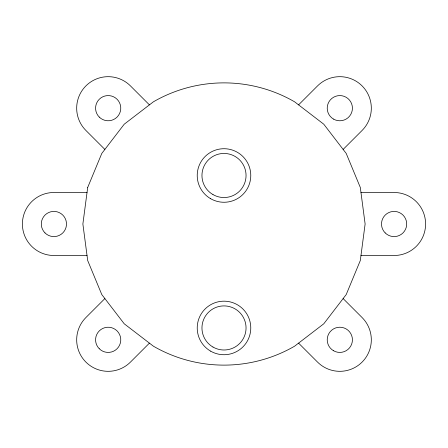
<?xml version="1.0" encoding="UTF-8"?>
<svg xmlns="http://www.w3.org/2000/svg" width="448" height="448" viewBox="0 0 448 448"><rect width="100%" height="100%" fill="white"/><g stroke="black" fill="none" stroke-linecap="round" stroke-linejoin="round"><path stroke-width="0.67" d="M104.871 298.581L85.904 317.548A31.5 31.5 0 0 0 85.904 362.096A31.5 31.5 0 0 0 130.452 362.096L149.419 343.129M298.581 104.871L317.548 85.904A31.5 31.5 0 0 1 362.096 85.904A31.5 31.5 0 0 1 362.096 130.452L343.129 149.419M87.03 192.5L53.9 192.5A31.5 31.5 0 0 0 22.4 224A31.5 31.5 0 0 0 53.9 255.5L87.03 255.5M360.97 192.5L394.1 192.5A31.5 31.5 0 0 1 425.6 224A31.5 31.5 0 0 1 394.1 255.5L360.97 255.5M149.419 104.871L130.452 85.904A31.5 31.5 0 0 0 85.904 85.904A31.5 31.5 0 0 0 85.904 130.452L104.871 149.419M343.129 298.581L362.096 317.548A31.5 31.5 0 0 1 362.096 362.096A31.5 31.5 0 0 1 317.548 362.096L298.581 343.129M87.69 187.477L82.88 224L87.69 260.523L101.786 294.56L124.214 323.786L153.44 346.214A141.12 141.12 0 0 0 294.56 346.214L323.786 323.786L346.214 294.56L360.31 260.523L365.12 224L360.31 187.477L346.214 153.44L323.786 124.214L294.56 101.786A141.12 141.12 0 0 0 153.44 101.786L124.214 124.214L101.786 153.44L87.69 187.477M212.974 347.043A22.053 22.053 0 0 0 246.053 327.953A22.053 22.053 0 0 0 212.974 308.857A22.053 22.053 0 0 0 212.974 347.043M210.61 198.677A26.774 26.774 0 0 0 250.774 175.493A26.774 26.774 0 0 0 210.61 152.303A26.774 26.774 0 0 0 210.61 198.677M212.974 194.583A22.053 22.053 0 0 0 246.053 175.493A22.053 22.053 0 0 0 212.974 156.397A22.053 22.053 0 0 0 212.974 194.583M99.266 348.734A12.6 12.6 0 0 0 120.344 343.084A12.6 12.6 0 0 0 104.916 327.656A12.6 12.6 0 0 0 99.266 348.734M333.525 119.09A12.6 12.6 0 0 0 352.425 108.175A12.6 12.6 0 0 0 333.525 97.266A12.6 12.6 0 0 0 333.525 119.09M44.99 232.91A12.6 12.6 0 0 0 66.069 227.259A12.6 12.6 0 0 0 50.641 211.831A12.6 12.6 0 0 0 44.99 232.91M333.525 350.734A12.6 12.6 0 0 0 352.425 339.825A12.6 12.6 0 0 0 333.525 328.91A12.6 12.6 0 0 0 333.525 350.734M385.19 232.91A12.6 12.6 0 0 0 406.269 227.259A12.6 12.6 0 0 0 390.841 211.831A12.6 12.6 0 0 0 385.19 232.91M99.266 117.085A12.6 12.6 0 0 0 120.344 111.434A12.6 12.6 0 0 0 104.916 96.006A12.6 12.6 0 0 0 99.266 117.085M210.61 351.137A26.774 26.774 0 0 0 250.774 327.953A26.774 26.774 0 0 0 210.61 304.763A26.774 26.774 0 0 0 210.61 351.137"/></g></svg>
